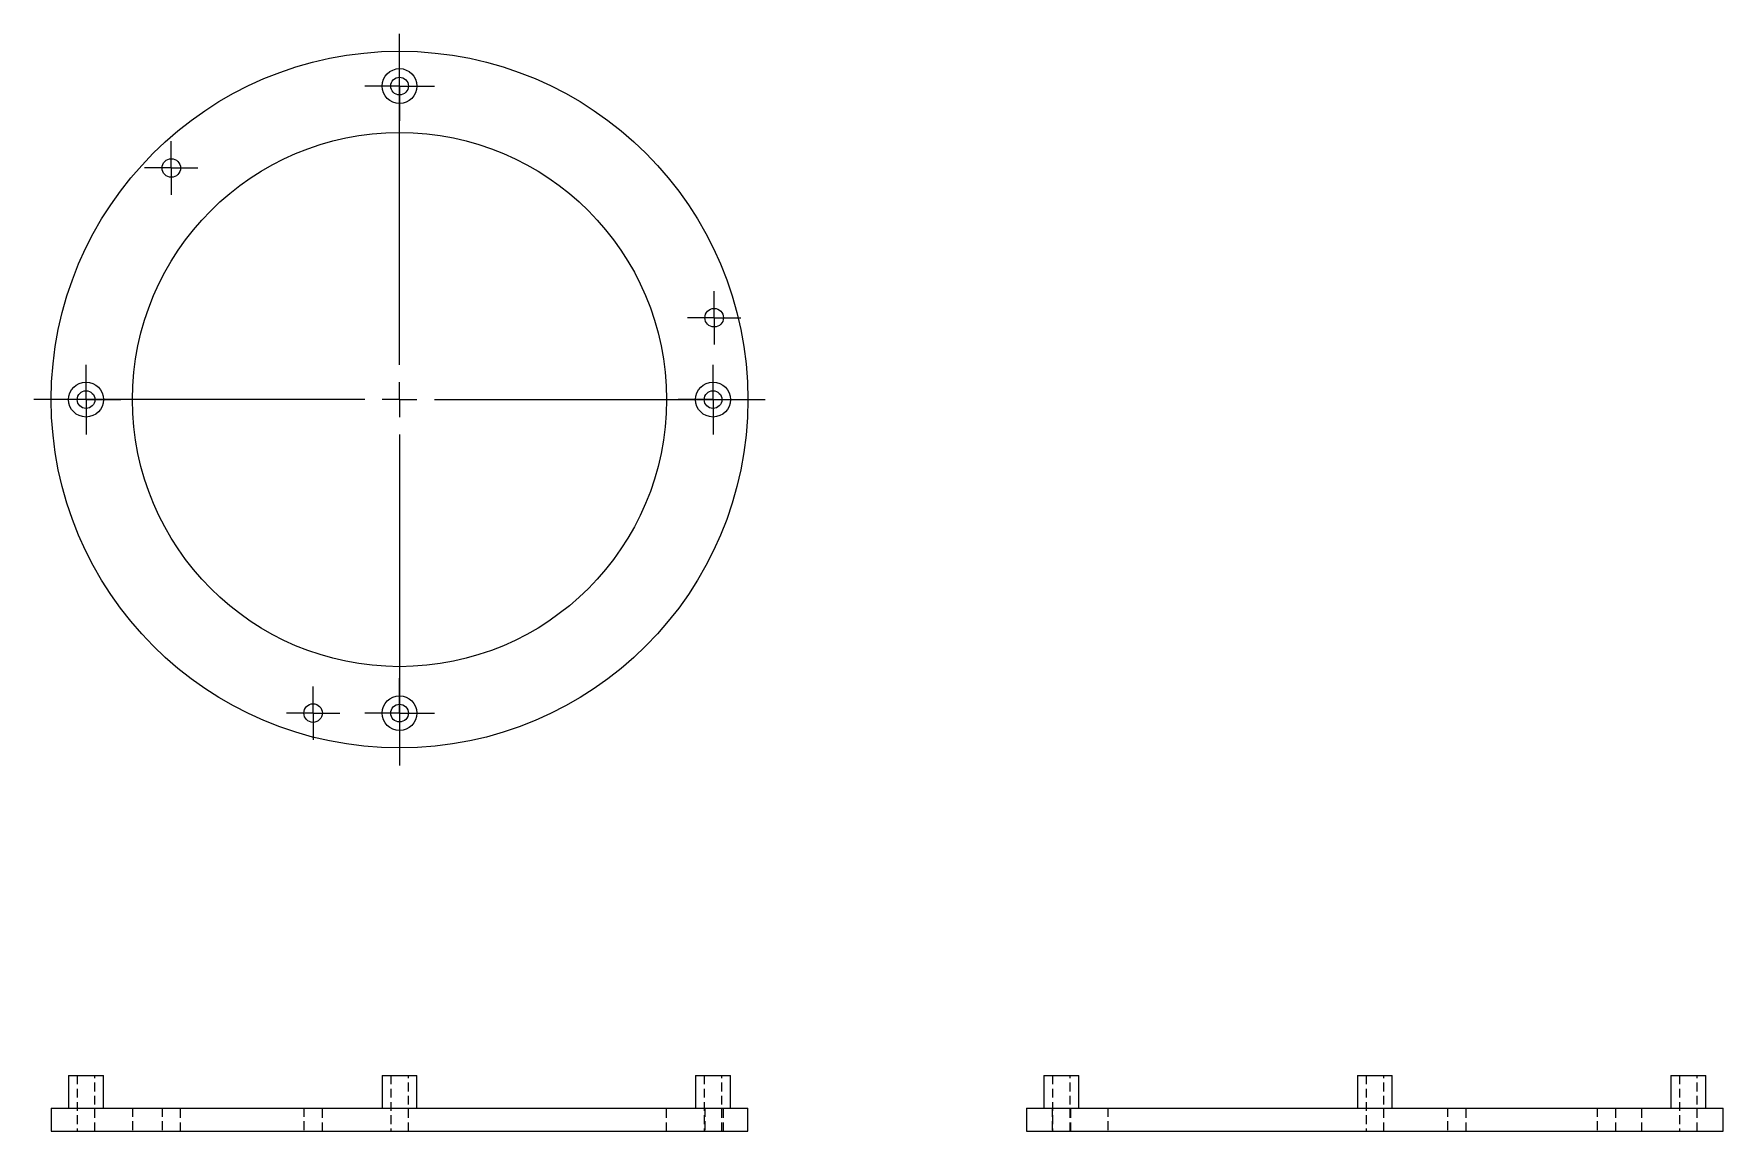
# Model space of a CAD drawing. Header units: millimetres. Extents: x 30 to 273, y 53 to 210.
import ezdxf

# ---------------------------------------------------------------- set-up
doc = ezdxf.new("R2010")
doc.units = ezdxf.units.MM
doc.linetypes.add('HIDDEN', pattern=[1.905, 1.27, -0.635])
doc.layers.add('10', color=7, linetype='Continuous')

# ---------------------------------------------------------------- blocks, each defined once
blk = doc.blocks.new('SW_CENTERMARKSYMBOL_0')
at = {"layer": '10', "color": 0}
for p, q in [((0, 5), (0, 52.5)), ((0, 0), (0, 2.5)), ((-5, 0), (-52.5, 0)), ((0, 0), (-2.5, 0)), ((0, 0), (0, -2.5)), ((0, 0), (2.5, 0)), ((5, 0), (52.5, 0)), ((0, -5), (0, -52.5))]:
    blk.add_line(p, q, dxfattribs=at)
blk = doc.blocks.new('SW_CENTERMARKSYMBOL_1')
at = {"layer": '10', "color": 0}
for p, q in [((0, 2.5), (0, 5)), ((0, 0), (0, 2.5)), ((-2.5, 0), (-5, 0)), ((0, 0), (-2.5, 0)), ((0, 0), (0, -2.5)), ((0, 0), (2.5, 0)), ((2.5, 0), (5, 0)), ((0, -2.5), (0, -5))]:
    blk.add_line(p, q, dxfattribs=at)
blk = doc.blocks.new('SW_CENTERMARKSYMBOL_2')
at = {"layer": '10', "color": 0}
for p, q in [((0, 2.5), (0, 5)), ((0, 0), (0, 2.5)), ((-2.5, 0), (-5, 0)), ((0, 0), (-2.5, 0)), ((0, 0), (0, -2.5)), ((0, 0), (2.5, 0)), ((2.5, 0), (5, 0)), ((0, -2.5), (0, -5))]:
    blk.add_line(p, q, dxfattribs=at)
blk = doc.blocks.new('SW_CENTERMARKSYMBOL_3')
at = {"layer": '10', "color": 0}
for p, q in [((0, 2.5), (0, 5)), ((0, 0), (0, 2.5)), ((-2.5, 0), (-5, 0)), ((0, 0), (-2.5, 0)), ((0, 0), (0, -2.5)), ((0, 0), (2.5, 0)), ((2.5, 0), (5, 0)), ((0, -2.5), (0, -5))]:
    blk.add_line(p, q, dxfattribs=at)
blk = doc.blocks.new('SW_CENTERMARKSYMBOL_4')
at = {"layer": '10', "color": 0}
for p, q in [((0, 2.5), (0, 5)), ((0, 0), (0, 2.5)), ((-2.5, 0), (-5, 0)), ((0, 0), (-2.5, 0)), ((0, 0), (0, -2.5)), ((0, 0), (2.5, 0)), ((2.5, 0), (5, 0)), ((0, -2.5), (0, -5))]:
    blk.add_line(p, q, dxfattribs=at)
blk = doc.blocks.new('SW_CENTERMARKSYMBOL_5')
at = {"layer": '10', "color": 0}
for p, q in [((0, 2.5), (0, 3.83)), ((0, 0), (0, 2.5)), ((-2.5, 0), (-3.83, 0)), ((0, 0), (-2.5, 0)), ((0, 0), (0, -2.5)), ((0, 0), (2.5, 0)), ((2.5, 0), (3.83, 0)), ((0, -2.5), (0, -3.83))]:
    blk.add_line(p, q, dxfattribs=at)
blk = doc.blocks.new('SW_CENTERMARKSYMBOL_6')
at = {"layer": '10', "color": 0}
for p, q in [((0, 2.5), (0, 3.83)), ((0, 0), (0, 2.5)), ((-2.5, 0), (-3.83, 0)), ((0, 0), (-2.5, 0)), ((0, 0), (0, -2.5)), ((0, 0), (2.5, 0)), ((2.5, 0), (3.83, 0)), ((0, -2.5), (0, -3.83))]:
    blk.add_line(p, q, dxfattribs=at)
blk = doc.blocks.new('SW_CENTERMARKSYMBOL_7')
at = {"layer": '10', "color": 0}
for p, q in [((0, 2.5), (0, 3.83)), ((0, 0), (0, 2.5)), ((-2.5, 0), (-3.83, 0)), ((0, 0), (-2.5, 0)), ((0, 0), (0, -2.5)), ((0, 0), (2.5, 0)), ((2.5, 0), (3.83, 0)), ((0, -2.5), (0, -3.83))]:
    blk.add_line(p, q, dxfattribs=at)

msp = doc.modelspace()

# ---------------------------------------------------------------- linework, layer by layer
at = {"color": 7, "linetype": 'Continuous', "lineweight": 25}
for p, q in [((35.5, 61), (35.5, 56.33)), ((35.5, 61), (40.5, 61)), ((40.5, 56.33), (40.5, 61)), ((80.5, 61), (80.5, 56.33)), ((80.5, 61), (85.5, 61)), ((85.5, 56.33), (85.5, 61)), ((125.5, 61), (125.5, 56.33)), ((125.5, 61), (130.5, 61)), ((130.5, 56.33), (130.5, 61)), ((175.5, 61), (175.5, 56.33)), ((175.5, 61), (180.5, 61)), ((180.5, 56.33), (180.5, 61)), ((220.5, 61), (220.5, 56.33)), ((220.5, 61), (225.5, 61)), ((225.5, 56.33), (225.5, 61)), ((265.5, 61), (265.5, 56.33)), ((265.5, 61), (270.5, 61)), ((270.5, 56.33), (270.5, 61)), ((33, 56.33), (33, 53)), ((33, 56.33), (133, 56.33)), ((133, 53), (133, 56.33)), ((173, 56.33), (173, 53)), ((173, 56.33), (223, 56.33)), ((223, 56.33), (273, 56.33)), ((273, 53), (273, 56.33)), ((33, 53), (133, 53)), ((173, 53), (223, 53)), ((223, 53), (273, 53))]:
    msp.add_line(p, q, dxfattribs=at)
at = {"color": 7, "linetype": 'HIDDEN', "lineweight": 18}
for p, q in [((36.73, 61), (36.73, 53)), ((39.27, 53), (39.27, 61)), ((81.73, 61), (81.73, 53)), ((84.27, 53), (84.27, 61)), ((126.73, 61), (126.73, 53)), ((129.27, 53), (129.27, 61)), ((176.73, 61), (176.73, 53)), ((179.27, 53), (179.27, 61)), ((221.73, 61), (221.73, 53)), ((224.27, 53), (224.27, 61)), ((266.73, 61), (266.73, 53)), ((269.27, 53), (269.27, 61)), ((44.67, 56.33), (44.67, 53)), ((48.91, 56.33), (48.91, 53)), ((51.58, 53), (51.58, 56.33)), ((69.26, 56.33), (69.26, 53)), ((71.93, 53), (71.93, 56.33)), ((121.33, 53), (121.33, 56.33)), ((126.83, 56.33), (126.83, 53)), ((129.5, 53), (129.5, 56.33)), ((176.68, 56.33), (176.68, 53)), ((179.35, 53), (179.35, 56.33)), ((184.67, 56.33), (184.67, 53)), ((233.41, 56.33), (233.41, 53)), ((236.08, 53), (236.08, 56.33)), ((254.91, 56.33), (254.91, 53)), ((257.57, 53), (257.57, 56.33)), ((261.33, 53), (261.33, 56.33))]:
    msp.add_line(p, q, dxfattribs=at)
at = {"color": 7, "linetype": 'Continuous', "lineweight": 25}
for centre, radius in [((83, 158), 50), ((83, 203), 2.5), ((83, 203), 1.27), ((83, 158), 38.33), ((50.24, 191.24), 1.33), ((128.16, 169.75), 1.33), ((38, 158), 2.5), ((128, 158), 2.5), ((38, 158), 1.27), ((128, 158), 1.27), ((70.59, 113.01), 1.33), ((83, 113), 2.5), ((83, 113), 1.27)]:
    msp.add_circle(centre, radius, dxfattribs=at)

# ---------------------------------------------------------------- block references
at = {"layer": '10'}
for name, p in [('SW_CENTERMARKSYMBOL_0', (83, 158)), ('SW_CENTERMARKSYMBOL_2', (83, 203)), ('SW_CENTERMARKSYMBOL_5', (50.24, 191.24)), ('SW_CENTERMARKSYMBOL_7', (128.16, 169.75)), ('SW_CENTERMARKSYMBOL_1', (38, 158)), ('SW_CENTERMARKSYMBOL_4', (128, 158)), ('SW_CENTERMARKSYMBOL_6', (70.59, 113.01)), ('SW_CENTERMARKSYMBOL_3', (83, 113))]:
    msp.add_blockref(name, p, dxfattribs=at)

doc.saveas('drawing.dxf')
